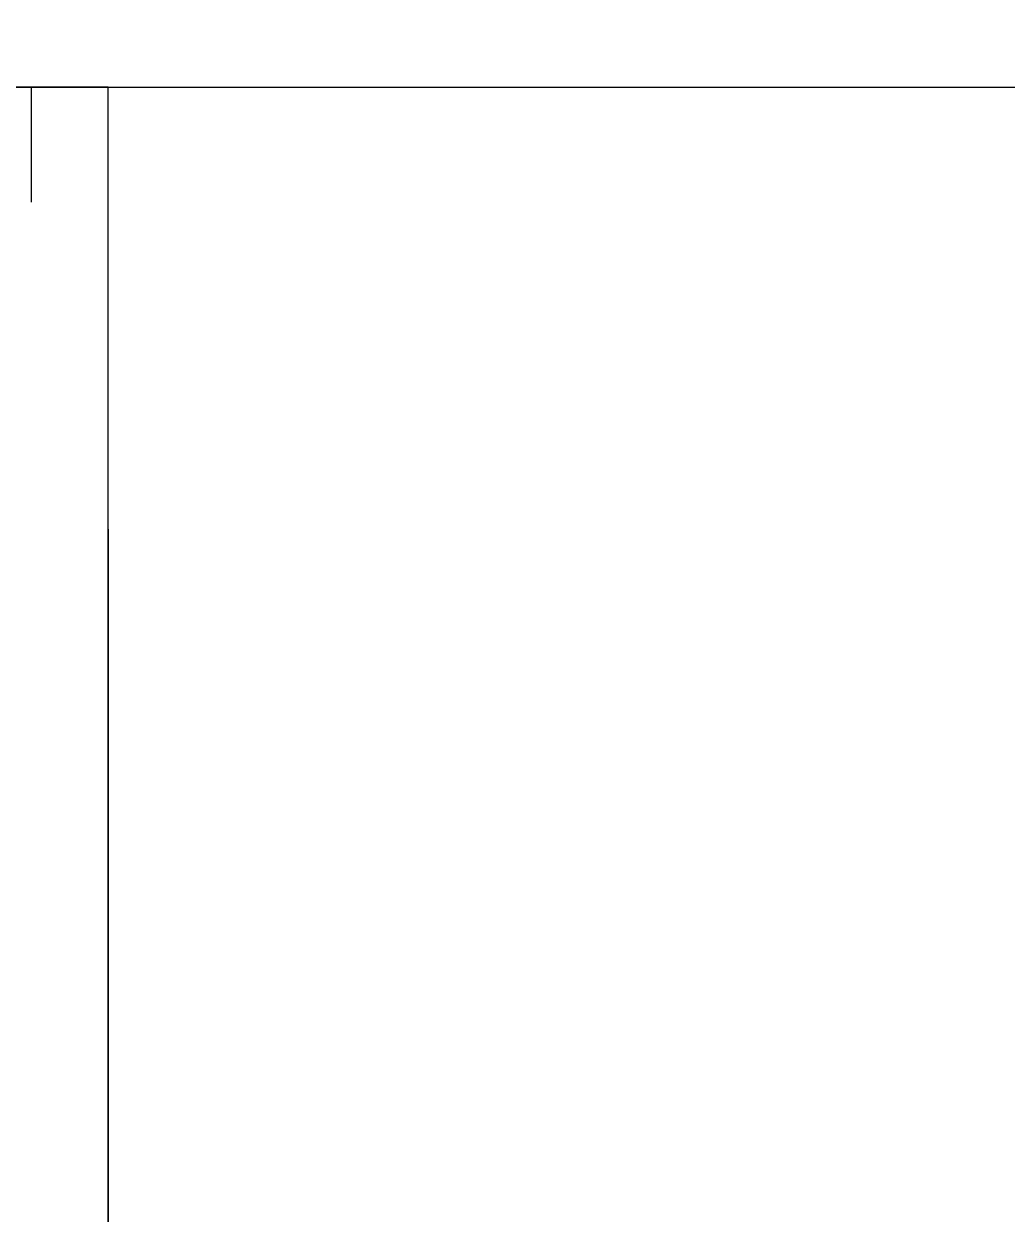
# Model space of a CAD drawing. Header units: millimetres. Extents: x 90964 to 877642, y 656808 to 1438307.
# Drawn here: x 822844 to 825736, y 1258412 to 1261913 of the extents above; entities that cross this region are included whole.
import ezdxf

# ---------------------------------------------------------------- set-up
doc = ezdxf.new("R2010")
doc.units = ezdxf.units.MM
doc.header["$LTSCALE"] = 300
doc.layers.add('ProfileEdges', color=7, linetype='Continuous')
doc.layers.add('SectionCutEdges', color=7, linetype='Continuous')

msp = doc.modelspace()

# ---------------------------------------------------------------- linework, layer by layer
at = {"color": 251}
for p, q in [((822867.2, 1261674.7), (822867.2, 1261726.5)), ((822867.2, 1261388.2), (822867.2, 1261674.7))]:
    msp.add_line(p, q, dxfattribs=at)
at = {"layer": 'ProfileEdges'}
for points in [[(846388.1, 1262026.5), (805925.6, 1262026.5), (805925.6, 1261726.5), (846388.1, 1261726.5)], [(822792.2, 1181026.5), (823092.2, 1181026.5), (823092.2, 1261726.5), (822792.2, 1261726.5)]]:
    msp.add_lwpolyline(points, close=True, dxfattribs=at)
at = {"layer": 'SectionCutEdges', "color": 251}
for p, q in [((822821.3, 1261726.5), (822867.2, 1261726.5)), ((822867.2, 1261726.5), (823980.5, 1261726.5)), ((823092.2, 1260426.5), (823092.2, 1258026.5))]:
    msp.add_line(p, q, dxfattribs=at)

doc.saveas('drawing.dxf')
